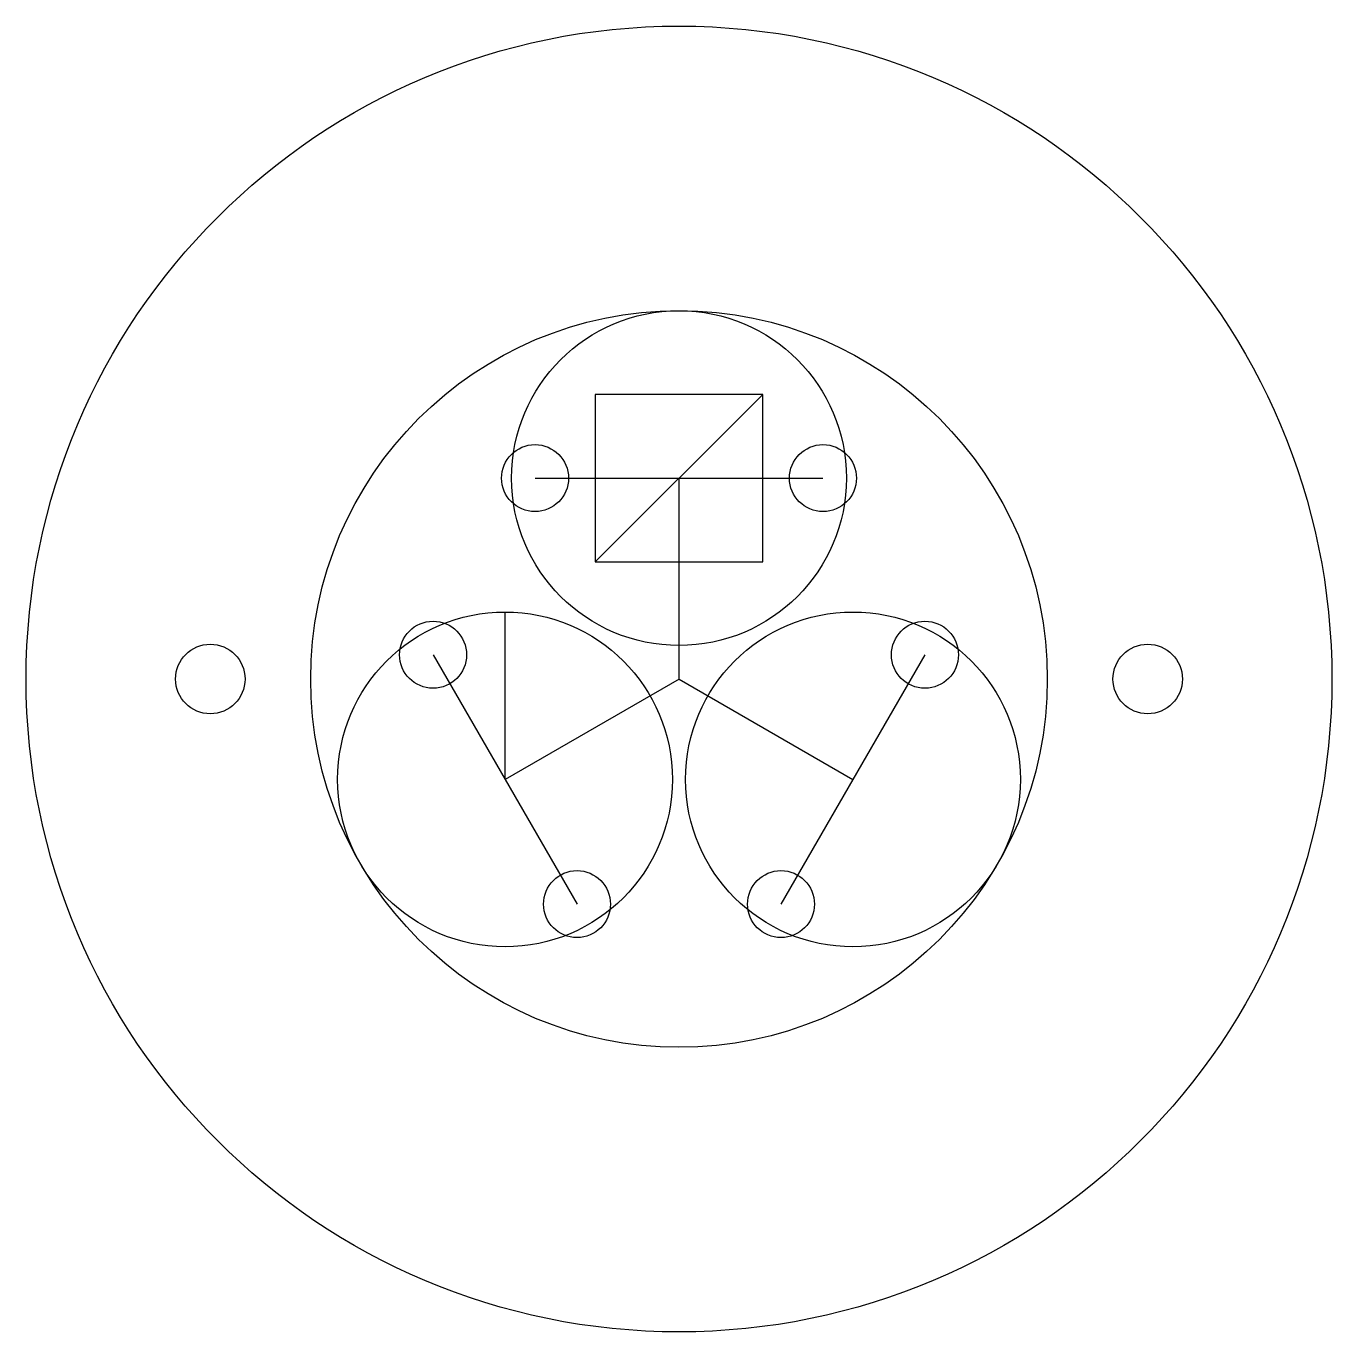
# Model space of a CAD drawing. Header units: millimetres. Extents: x -19.5 to 19.5, y -1 to 38.
import ezdxf

# ---------------------------------------------------------------- set-up
doc = ezdxf.new("R2010")
doc.units = ezdxf.units.MM
doc.layers.get('0').update_dxf_attribs({"linetype": 'CONTINUOUS'})

msp = doc.modelspace()

# ---------------------------------------------------------------- linework, layer by layer
for p, q in [((2.5, 27), (-2.5, 27)), ((-2.5, 27), (-2.5, 22)), ((-2.5, 22), (2.5, 27)), ((2.5, 22), (2.5, 27)), ((-4.3, 24.5), (4.3, 24.5)), ((0, 18.5), (0, 24.5)), ((-2.5, 22), (2.5, 22)), ((-5.196, 15.5), (-5.196, 20.5)), ((-7.346, 19.224), (-3.046, 11.776)), ((7.346, 19.224), (3.046, 11.776)), ((0, 18.5), (-5.196, 15.5)), ((0, 18.5), (5.196, 15.5))]:
    msp.add_line(p, q)
for centre, radius in [((0, 18.5), 19.5), ((0, 18.5), 11), ((0, 24.5), 5), ((-4.3, 24.5), 1), ((4.3, 24.5), 1), ((-5.196, 15.5), 5), ((5.196, 15.5), 5), ((-7.346, 19.224), 1), ((7.346, 19.224), 1), ((-14, 18.5), 1.038), ((14, 18.5), 1.038), ((-3.046, 11.776), 1), ((3.046, 11.776), 1)]:
    msp.add_circle(centre, radius)

doc.saveas('drawing.dxf')
